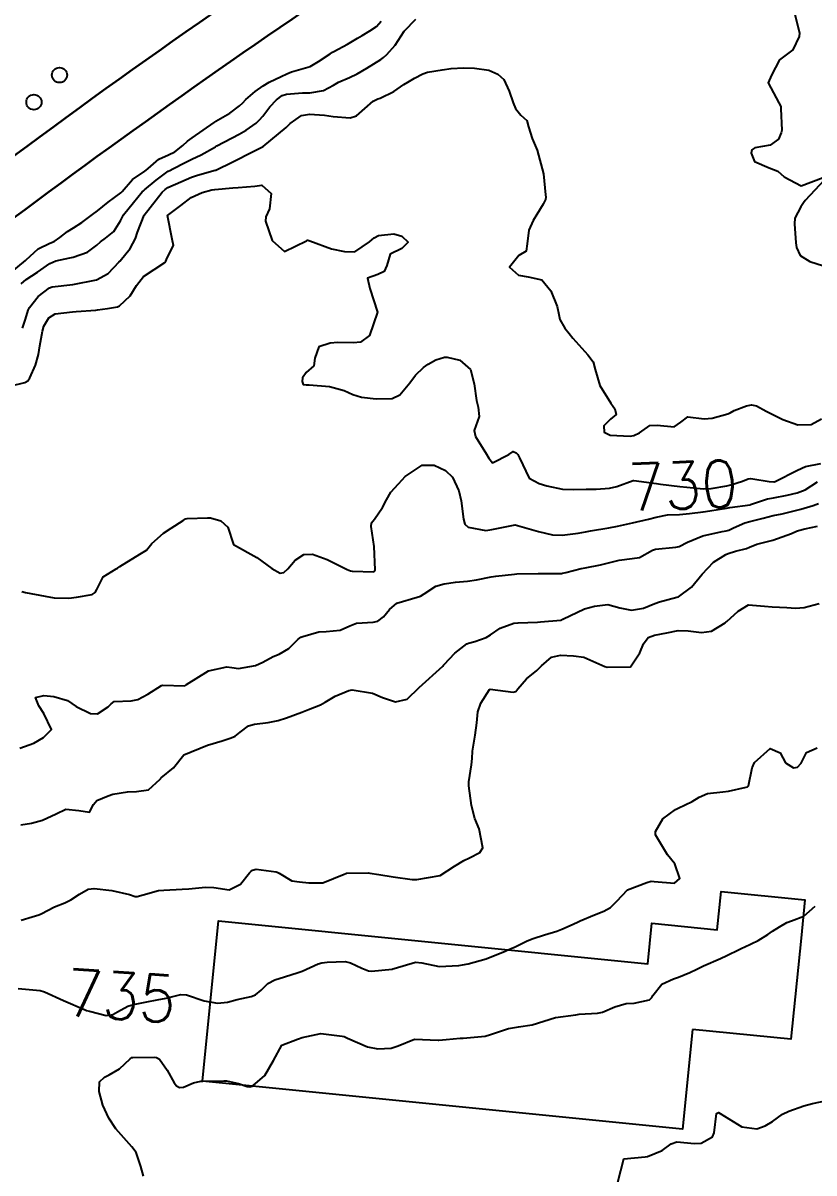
# Model space of a CAD drawing. Header units: metres. Extents: x 318500 to 325275, y 7408834 to 7428799.
# Drawn here: x 322472.6 to 322540.1, y 7417975.5 to 7418073.7 of the extents above; entities that cross this region are included whole.
import ezdxf
from ezdxf.enums import TextEntityAlignment as Align

# ---------------------------------------------------------------- set-up
doc = ezdxf.new("R2010")
doc.units = ezdxf.units.M
doc.header["$MEASUREMENT"] = 0
for name, color, linetype in [('Cotas', 45, 'Continuous'), ('Curvas de Nivel 1m', 11, 'Continuous'), ('Curvas de Nivel 5m', 15, 'Continuous'), ('Edificações', 30, 'Continuous'), ('Linha Férrea', 20, 'Continuous'), ('Postes', 20, 'Continuous'), ('Vias Primárias', 230, 'Continuous')]:
    doc.layers.add(name, color=color, linetype=linetype)
doc.styles.add('Style-STANDARD', font='STANDARD.shx')

msp = doc.modelspace()

# ---------------------------------------------------------------- linework, layer by layer
at = {"layer": 'Curvas de Nivel 1m', "flags": 128}
for points, elevation in [([(322472.454, 7418051.386), (322472.864, 7418051.757), (322473.846, 7418052.394), (322474.878, 7418053.136), (322475.388, 7418053.352), (322476.605, 7418053.613), (322476.885, 7418053.686), (322478.091, 7418054.113), (322478.901, 7418054.7), (322479.211, 7418054.992), (322479.627, 7418055.293), (322480.338, 7418055.867), (322480.932, 7418056.769), (322481.083, 7418057.132), (322481.165, 7418057.277), (322482.015, 7418058.328), (322482.78, 7418059.253), (322482.867, 7418059.346), (322482.963, 7418059.43), (322483.949, 7418060.262), (322484.987, 7418061.007), (322485.121, 7418061.086), (322485.394, 7418061.216), (322486.444, 7418061.76), (322487.003, 7418062.036), (322487.789, 7418062.407), (322489.019, 7418063.106), (322489.06, 7418063.129), (322489.135, 7418063.168), (322491.03, 7418064.174), (322491.636, 7418064.531), (322492.484, 7418065.126), (322492.776, 7418065.391), (322493.049, 7418065.705), (322493.669, 7418066.502), (322494.224, 7418067.103), (322494.708, 7418067.463), (322495.077, 7418067.587), (322496.456, 7418067.693), (322497.08, 7418067.71), (322498.233, 7418067.898), (322499.09, 7418068.345), (322499.52, 7418068.607), (322500.447, 7418069.02), (322501.103, 7418069.337), (322501.92, 7418069.809), (322503.116, 7418070.539), (322503.366, 7418070.729), (322503.625, 7418070.975), (322504.342, 7418071.764), (322505.122, 7418072.96), (322505.15, 7418072.991), (322506.126, 7418073.985)], 728), ([(322538.414, 7418074.518), (322538.834, 7418072.834), (322538.804, 7418072.513), (322538.282, 7418071.375), (322537.13, 7418070.53), (322536.447, 7418069.202), (322536.181, 7418068.544), (322537.075, 7418066.841), (322537.243, 7418066.528), (322537.263, 7418066.333), (322537.322, 7418064.527), (322537.29, 7418064.284), (322537.038, 7418063.748), (322536.336, 7418063.235), (322535.027, 7418062.998), (322534.763, 7418062.825), (322534.713, 7418062.565), (322535.009, 7418061.832), (322536.253, 7418061.289), (322536.997, 7418061.029), (322537.53, 7418060.525), (322538.982, 7418059.759), (322540.871, 7418060.482)], 728), ([(322470.863, 7418051.755), (322472.812, 7418053.381), (322472.847, 7418053.414), (322472.881, 7418053.45), (322473.891, 7418054.374), (322474.903, 7418054.877), (322475.249, 7418055.01), (322475.756, 7418055.347), (322476.388, 7418055.868), (322476.923, 7418056.192), (322477.628, 7418056.621), (322478.536, 7418057.306), (322478.943, 7418057.634), (322479.872, 7418058.369), (322480.959, 7418059.18), (322481.054, 7418059.279), (322481.938, 7418060.303), (322482.987, 7418061.023), (322483.122, 7418061.114), (322483.268, 7418061.246), (322484.19, 7418062.045), (322485.008, 7418062.419), (322485.558, 7418062.669), (322486.248, 7418063.208), (322486.636, 7418063.591), (322487.027, 7418063.874), (322488.897, 7418065.172), (322488.98, 7418065.232), (322489.042, 7418065.272), (322490.244, 7418065.96), (322491.062, 7418066.595), (322491.34, 7418066.864), (322491.613, 7418067.135), (322492.397, 7418067.81), (322493.088, 7418068.312), (322493.593, 7418068.612), (322494.622, 7418069.097), (322495.102, 7418069.324), (322495.505, 7418069.485), (322497.109, 7418069.949), (322497.797, 7418070.369), (322498.796, 7418071.043), (322499, 7418071.163), (322499.123, 7418071.235), (322500.287, 7418071.869), (322501.14, 7418072.361), (322501.541, 7418072.607), (322502.196, 7418072.994), (322502.762, 7418073.38), (322503.162, 7418073.815)], 727), ([(322472.565, 7418047.622), (322472.815, 7418048.382), (322473.05, 7418049.155), (322473.151, 7418049.377), (322473.891, 7418050.322), (322474.856, 7418051.06), (322475.077, 7418051.136), (322476.86, 7418051.33), (322478.864, 7418051.746), (322479.868, 7418052.292), (322480.793, 7418053.281), (322480.834, 7418053.327), (322480.881, 7418053.37), (322481.753, 7418054.411), (322482.184, 7418055.261), (322482.379, 7418055.797), (322482.927, 7418057.25), (322482.94, 7418057.274), (322484.481, 7418059.227), (322484.722, 7418059.466), (322484.966, 7418059.615), (322486.076, 7418060.107), (322486.98, 7418060.502), (322487.495, 7418060.679), (322488.989, 7418061.099), (322489.045, 7418061.114), (322489.161, 7418061.167), (322490.386, 7418061.763), (322491.004, 7418062.066), (322491.716, 7418062.426), (322493.02, 7418063.087), (322493.043, 7418063.096), (322493.083, 7418063.119), (322495.037, 7418064.758), (322495.384, 7418065.085), (322496.351, 7418065.77), (322497.052, 7418065.88), (322498.308, 7418065.791), (322499.05, 7418065.696), (322500.497, 7418065.569), (322501.051, 7418065.748), (322502.468, 7418066.989), (322502.876, 7418067.18), (322503.074, 7418067.25), (322504.225, 7418067.827), (322505.092, 7418068.417), (322505.424, 7418068.626), (322506.007, 7418068.946), (322506.712, 7418069.33), (322507.108, 7418069.462), (322508.359, 7418069.663), (322509.113, 7418069.777), (322510.172, 7418069.836), (322511.114, 7418069.807), (322512.326, 7418069.647), (322513.107, 7418069.309), (322513.614, 7418068.845), (322514.074, 7418067.851), (322514.419, 7418066.837), (322514.605, 7418066.374), (322515.06, 7418065.797), (322515.577, 7418065.336), (322515.71, 7418064.813), (322516.045, 7418063.8), (322516.462, 7418062.806), (322516.99, 7418060.8), (322517.171, 7418058.996), (322517.203, 7418058.797), (322517.179, 7418058.584), (322516.961, 7418058.2), (322516.431, 7418057.322), (322516.109, 7418056.808), (322515.755, 7418055.984), (322515.62, 7418054.813), (322515.517, 7418054.201), (322514.9, 7418053.83), (322514.089, 7418052.832), (322514.88, 7418052.148), (322515.684, 7418052.006), (322516.874, 7418051.727), (322517.641, 7418050.788), (322518.17, 7418049.451), (322518.31, 7418048.778), (322518.402, 7418048.353), (322518.819, 7418047.621), (322519.203, 7418047.153), (322519.507, 7418046.76), (322520.789, 7418045.352), (322521.241, 7418044.735), (322521.406, 7418044.098), (322521.805, 7418042.729), (322522.735, 7418041.2), (322522.951, 7418040.936), (322523.089, 7418040.715), (322523.204, 7418040.232), (322522.717, 7418039.856), (322522.158, 7418039.276), (322522.173, 7418038.725), (322522.696, 7418038.484), (322524.396, 7418038.395), (322524.696, 7418038.439), (322525.199, 7418038.683), (322526.072, 7418039.307), (322526.71, 7418039.339), (322528.161, 7418039.193), (322528.714, 7418039.597), (322529.318, 7418040.034), (322530.719, 7418039.888), (322531.399, 7418039.921), (322532.726, 7418040.301), (322532.922, 7418040.383), (322533.267, 7418040.575), (322534.309, 7418040.99), (322534.735, 7418041.069), (322535.17, 7418040.99), (322535.999, 7418040.541), (322536.724, 7418040.145), (322537.422, 7418039.817), (322538.713, 7418039.363), (322539.825, 7418039.377), (322540.721, 7418039.861)], 729), ([(322540.988, 7418060.28), (322539.33, 7418058.505), (322539.174, 7418058.3), (322538.962, 7418057.979), (322538.452, 7418057.01), (322538.412, 7418056.515), (322538.537, 7418054.893), (322538.581, 7418054.513), (322538.903, 7418053.823), (322539.711, 7418053.311), (322540.895, 7418052.937)], 728), ([(322472.506, 7418025.126), (322472.828, 7418025.054), (322474.501, 7418024.74), (322475.257, 7418024.59), (322476.499, 7418024.576), (322477.169, 7418024.651), (322478.504, 7418024.879), (322478.756, 7418025.049), (322478.887, 7418025.296), (322479.434, 7418026.383), (322480.537, 7418027.078), (322480.676, 7418027.14), (322480.873, 7418027.275), (322482.556, 7418028.335), (322483.131, 7418028.672), (322483.605, 7418029.234), (322484.579, 7418030.123), (322485.246, 7418030.551), (322486.267, 7418031.203), (322486.468, 7418031.325), (322486.592, 7418031.361), (322488.344, 7418031.423), (322488.594, 7418031.414), (322489.467, 7418031.157), (322490.072, 7418030.635), (322490.57, 7418029.14), (322492.554, 7418028.046), (322493.83, 7418027.101), (322494.534, 7418026.713), (322494.851, 7418026.77), (322495.183, 7418027.08), (322495.811, 7418027.811), (322496.559, 7418028.306), (322497.287, 7418028.325), (322498.552, 7418027.859), (322500.244, 7418027.014), (322500.538, 7418026.894), (322500.684, 7418026.861), (322502.538, 7418026.819), (322502.625, 7418026.892), (322502.649, 7418026.979), (322502.57, 7418028.98), (322502.299, 7418030.696), (322502.341, 7418030.984), (322502.443, 7418031.131), (322502.595, 7418031.304), (322503.275, 7418032.309), (322503.604, 7418032.97), (322503.984, 7418033.612), (322504.64, 7418034.319), (322504.941, 7418034.66), (322505.196, 7418034.952), (322506.66, 7418035.926), (322507.666, 7418035.921), (322508.656, 7418035.454), (322509.227, 7418034.894), (322509.783, 7418033.738), (322509.98, 7418032.886), (322510.174, 7418031.307), (322510.302, 7418030.883), (322510.587, 7418030.621), (322512.083, 7418030.356), (322512.586, 7418030.415), (322514.59, 7418030.82), (322516.585, 7418030.252), (322517.766, 7418029.966), (322518.582, 7418029.944), (322519.96, 7418030.126), (322520.585, 7418030.239), (322521.007, 7418030.315), (322522.589, 7418030.576), (322523.308, 7418030.709), (322524.351, 7418030.936), (322524.595, 7418030.994), (322525.963, 7418031.306), (322526.602, 7418031.475), (322527.585, 7418031.671), (322528.606, 7418031.715), (322529.455, 7418031.78), (322530.61, 7418031.938), (322531.199, 7418032.013), (322532.615, 7418032.247), (322532.895, 7418032.298), (322534.62, 7418032.547), (322534.661, 7418032.559), (322536.116, 7418033.05), (322536.629, 7418033.144), (322537.784, 7418033.362), (322538.636, 7418033.57), (322539.314, 7418033.819), (322540.369, 7418034.483)], 731), ([(322472.326, 7418011.772), (322473.527, 7418012.179), (322474.343, 7418012.666), (322475.045, 7418013.35), (322474.371, 7418014.733), (322473.939, 7418015.364), (322473.658, 7418016.097), (322474.389, 7418016.255), (322475.225, 7418016.18), (322476.388, 7418015.84), (322477.137, 7418015.319), (322478.371, 7418014.714), (322478.96, 7418014.705), (322479.875, 7418015.285), (322480.119, 7418015.548), (322480.387, 7418015.735), (322481.839, 7418015.808), (322482.39, 7418015.906), (322483.252, 7418016.382), (322484.408, 7418017.118), (322484.492, 7418017.136), (322486.408, 7418017.08), (322486.482, 7418017.126), (322486.555, 7418017.198), (322488.422, 7418018.374), (322489.977, 7418018.698), (322490.425, 7418018.636), (322490.997, 7418018.561), (322492.427, 7418018.815), (322493.051, 7418019.111), (322493.948, 7418019.586), (322494.441, 7418019.792), (322495.269, 7418020.257), (322496.081, 7418021.066), (322496.293, 7418021.232), (322496.464, 7418021.306), (322497.831, 7418021.685), (322498.47, 7418021.728), (322499.665, 7418021.829), (322500.478, 7418022.198), (322501.058, 7418022.425), (322502.483, 7418022.513), (322502.872, 7418022.589), (322503.342, 7418022.971), (322503.875, 7418023.588), (322504.502, 7418024.125), (322506.223, 7418024.65), (322506.508, 7418024.731), (322506.816, 7418024.925), (322507.83, 7418025.601), (322508.523, 7418025.776), (322509.49, 7418025.926), (322510.527, 7418026.03), (322511.278, 7418026.12), (322512.533, 7418026.386), (322512.928, 7418026.45), (322514.537, 7418026.621), (322514.722, 7418026.634), (322516.538, 7418026.67), (322516.666, 7418026.671), (322518.539, 7418026.681), (322518.615, 7418026.692), (322518.896, 7418026.765), (322520.203, 7418027.087), (322520.546, 7418027.164), (322521.867, 7418027.41), (322522.553, 7418027.572), (322523.455, 7418027.808), (322524.559, 7418027.945), (322525.197, 7418028.043), (322526.292, 7418028.664), (322526.571, 7418028.755), (322528.296, 7418028.92), (322528.573, 7418028.983), (322529.288, 7418029.34), (322530.583, 7418029.898), (322532.254, 7418030.252), (322532.587, 7418030.305), (322532.8, 7418030.366), (322533.214, 7418030.574), (322534.172, 7418030.988), (322534.598, 7418031.113), (322535.738, 7418031.408), (322536.606, 7418031.615), (322537.355, 7418031.773), (322538.614, 7418032.078), (322538.942, 7418032.17), (322540.003, 7418032.486), (322540.466, 7418032.638)], 732), ([(322472.423, 7418005.202), (322473.33, 7418005.364), (322474.253, 7418005.601), (322475.441, 7418006.155), (322476.262, 7418006.542), (322477.377, 7418006.43), (322478.26, 7418006.3), (322478.604, 7418006.959), (322478.903, 7418007.294), (322479.857, 7418007.703), (322480.278, 7418007.821), (322481.508, 7418008.035), (322482.282, 7418008.058), (322483.302, 7418008.217), (322484.298, 7418009.106), (322484.345, 7418009.174), (322484.398, 7418009.219), (322485.427, 7418010.096), (322486.33, 7418011.2), (322488.338, 7418012.006), (322489.589, 7418012.398), (322490.345, 7418012.635), (322490.693, 7418012.79), (322491.117, 7418013.132), (322491.826, 7418013.657), (322492.36, 7418013.807), (322493.518, 7418013.947), (322494.365, 7418014.121), (322495.093, 7418014.355), (322496.377, 7418014.84), (322496.537, 7418014.899), (322496.95, 7418015.054), (322497.979, 7418015.451), (322498.39, 7418015.684), (322499.225, 7418016.201), (322500.405, 7418016.69), (322500.683, 7418016.729), (322502.402, 7418016.443), (322503.269, 7418016.099), (322504.391, 7418015.708), (322505.387, 7418015.953), (322506.41, 7418016.93), (322508.429, 7418018.768), (322508.485, 7418018.843), (322508.522, 7418018.899), (322509.451, 7418019.884), (322510.457, 7418020.657), (322510.611, 7418020.724), (322511.134, 7418020.87), (322512.125, 7418021.196), (322512.469, 7418021.427), (322513.315, 7418022), (322514.484, 7418022.422), (322514.833, 7418022.468), (322516.486, 7418022.515), (322516.751, 7418022.531), (322518.489, 7418022.688), (322518.553, 7418022.705), (322518.655, 7418022.768), (322520.499, 7418023.659), (322521.341, 7418023.892), (322522.503, 7418024.018), (322523.525, 7418023.73), (322524.498, 7418023.529), (322525.536, 7418023.71), (322526.504, 7418024.107), (322526.902, 7418024.26), (322528.366, 7418024.641), (322528.479, 7418024.671), (322528.511, 7418024.686), (322529.629, 7418025.517), (322530.54, 7418026.61), (322531.505, 7418027.646), (322532.566, 7418028.297), (322532.768, 7418028.377), (322533.37, 7418028.572), (322534.321, 7418028.814), (322534.573, 7418028.908), (322535.198, 7418029.173), (322536.58, 7418029.528), (322538.16, 7418030.081), (322538.588, 7418030.272), (322538.747, 7418030.339), (322539.295, 7418030.493), (322540.378, 7418030.698)], 733), ([(322472.436, 7417997.075), (322473.389, 7417997.361), (322473.958, 7417997.538), (322474.144, 7417997.621), (322475.288, 7417998.204), (322476.158, 7417998.554), (322476.676, 7417998.809), (322477.426, 7417999.311), (322478.174, 7417999.726), (322478.674, 7417999.791), (322480.173, 7417999.616), (322481.7, 7417999.255), (322482.168, 7417999.101), (322482.327, 7417999.089), (322482.843, 7417999.24), (322484.174, 7417999.599), (322484.601, 7417999.642), (322486.175, 7417999.712), (322486.737, 7417999.746), (322488.177, 7417999.897), (322488.893, 7417999.875), (322490.175, 7417999.659), (322491.157, 7418000.153), (322491.913, 7418001.123), (322492.057, 7418001.256), (322492.193, 7418001.341), (322492.505, 7418001.425), (322494.192, 7418001.209), (322494.279, 7418001.177), (322494.445, 7418001.086), (322495.541, 7418000.427), (322496.183, 7418000.348), (322496.978, 7418000.257), (322498.182, 7418000.252), (322499.995, 7418001.013), (322500.127, 7418001.074), (322500.191, 7418001.084), (322502.069, 7418001.105), (322502.192, 7418001.094), (322502.954, 7418000.972), (322504.188, 7418000.78), (322505.801, 7418000.551), (322506.186, 7418000.537), (322508.19, 7418000.9), (322509.403, 7418001.687), (322510.209, 7418002.174), (322510.679, 7418002.407), (322511.576, 7418002.86), (322511.821, 7418003.261), (322511.524, 7418004.861), (322511.144, 7418005.752), (322510.856, 7418006.871), (322510.636, 7418008.533), (322510.635, 7418008.875), (322510.862, 7418010.332), (322510.911, 7418010.871), (322510.959, 7418011.494), (322511.176, 7418012.868), (322511.307, 7418013.925), (322511.405, 7418014.865), (322511.653, 7418015.599), (322512.409, 7418016.764), (322512.461, 7418016.798), (322514.406, 7418016.549), (322514.631, 7418016.594), (322514.825, 7418016.816), (322515.55, 7418017.677), (322516.426, 7418018.398), (322516.839, 7418018.794), (322517.691, 7418019.531), (322518.444, 7418019.7), (322519.559, 7418019.638), (322520.442, 7418019.521), (322522.242, 7418018.722), (322522.429, 7418018.666), (322524.43, 7418018.69), (322525.232, 7418019.895), (322525.521, 7418020.674), (322525.928, 7418021.208), (322526.471, 7418021.403), (322527.519, 7418021.605), (322528.477, 7418021.792), (322529.331, 7418021.774), (322530.475, 7418021.638), (322531.338, 7418021.736), (322532.488, 7418022.453), (322532.559, 7418022.51), (322532.648, 7418022.578), (322533.617, 7418023.45), (322534.504, 7418024.004), (322535.86, 7418023.896), (322536.503, 7418023.819), (322537.748, 7418023.757), (322538.502, 7418023.719), (322539.227, 7418023.768), (322540.506, 7418024.111)], 734), ([(322482.872, 7417975.235), (322482.661, 7417976.041), (322482.257, 7417977.244), (322481.877, 7417977.733), (322480.519, 7417979.264), (322479.914, 7417980.172), (322479.412, 7417981.278), (322479.105, 7417982.446), (322479.123, 7417983.282), (322479.551, 7417983.681), (322479.959, 7417983.877), (322480.845, 7417984.383), (322481.747, 7417985.252), (322481.888, 7417985.345), (322481.982, 7417985.367), (322483.818, 7417985.387), (322483.982, 7417985.366), (322484.236, 7417985.216), (322484.897, 7417984.275), (322485.498, 7417983.197), (322485.686, 7417982.932), (322485.946, 7417982.782), (322486.3, 7417982.833), (322487.138, 7417983.178), (322487.779, 7417983.345), (322487.953, 7417983.346), (322489.727, 7417983.37), (322489.953, 7417983.354), (322490.971, 7417983.125), (322491.71, 7417982.876), (322491.947, 7417982.841), (322492.14, 7417982.916), (322492.408, 7417983.105), (322493.228, 7417983.83), (322493.98, 7417985.09), (322494.682, 7417986.397), (322496.008, 7417986.931), (322496.115, 7417986.952), (322496.408, 7417987.054), (322498.014, 7417987.411), (322499.835, 7417987.188), (322500.011, 7417987.139), (322500.102, 7417987.099), (322500.281, 7417987.006), (322501.999, 7417986.266), (322502.876, 7417986.088), (322503.998, 7417986.155), (322504.614, 7417986.338), (322506.01, 7417986.93), (322508.009, 7417986.841), (322508.066, 7417986.842), (322508.696, 7417986.893), (322509.901, 7417986.992), (322510.011, 7417987.002), (322510.148, 7417987.014), (322512.013, 7417987.184), (322512.482, 7417987.31), (322514.02, 7417987.817), (322514.871, 7417987.962), (322516.023, 7417988.15), (322518.03, 7417988.77), (322519.768, 7417989.01), (322520.035, 7417989.041), (322521.613, 7417989.147), (322522.038, 7417989.234), (322523.076, 7417989.673), (322524.049, 7417989.952), (322524.725, 7417990.005), (322526.054, 7417990.282), (322526.233, 7417990.483), (322526.328, 7417990.657), (322527.11, 7417991.614), (322528.081, 7417992.064), (322528.515, 7417992.202), (322529.49, 7417992.619), (322530.093, 7417992.906), (322530.666, 7417993.172), (322532.102, 7417993.809), (322532.629, 7417994.05), (322533.703, 7417994.564), (322533.972, 7417994.702), (322534.113, 7417994.765), (322535.325, 7417995.339), (322536.13, 7417995.854), (322536.526, 7417996.132), (322537.13, 7417996.515), (322537.772, 7417996.879), (322538.148, 7417997.012), (322539.213, 7417997.431), (322540.167, 7417998.287)], 736), ([(322523.331, 7417974.698), (322523.87, 7417976.69), (322525.674, 7417976.862), (322525.874, 7417976.901), (322527.12, 7417977.409), (322527.89, 7417977.972), (322528.378, 7417978.147), (322529.891, 7417978.02), (322530.465, 7417978.028), (322531.419, 7417978.587), (322531.572, 7417978.917), (322531.775, 7417980.582), (322531.931, 7417980.657), (322532.082, 7417980.578), (322533.913, 7417979.432), (322535.198, 7417979.253), (322535.915, 7417979.507), (322536.546, 7417979.895), (322537.4, 7417980.508), (322537.933, 7417980.781), (322539.208, 7417981.216), (322539.94, 7417981.441), (322541.161, 7417981.681)], 737)]:
    msp.add_lwpolyline(points, dxfattribs=dict(at, elevation=elevation))
at = {"layer": 'Curvas de Nivel 5m', "flags": 128}
for points, elevation in [([(322471.464, 7418042.674), (322472.744, 7418042.966), (322473.001, 7418043.122), (322473.174, 7418043.376), (322473.673, 7418044.464), (322473.917, 7418045.369), (322474.047, 7418046.108), (322474.259, 7418047.365), (322474.385, 7418047.786), (322474.817, 7418048.489), (322475.349, 7418048.825), (322476.825, 7418049.007), (322477.125, 7418049.027), (322478.828, 7418049.162), (322478.95, 7418049.177), (322479.801, 7418049.29), (322480.673, 7418049.441), (322480.833, 7418049.508), (322481.74, 7418050.373), (322482.288, 7418051.259), (322482.868, 7418052.037), (322484.693, 7418053.223), (322484.778, 7418053.325), (322484.886, 7418053.621), (322485.433, 7418054.683), (322485.319, 7418055.216), (322484.94, 7418057.22), (322486.06, 7418058.098), (322486.956, 7418058.756), (322487.881, 7418059.186), (322488.721, 7418059.416), (322488.964, 7418059.451), (322490.514, 7418059.6), (322490.967, 7418059.623), (322492.365, 7418059.73), (322492.971, 7418059.831), (322493.763, 7418059.108), (322493.631, 7418057.794), (322493.32, 7418057.114), (322493.297, 7418056.752), (322493.858, 7418055.106), (322494.896, 7418054.173), (322496.777, 7418055.062), (322496.843, 7418055.129), (322496.911, 7418055.135), (322497.082, 7418055.058), (322498.904, 7418054.4), (322500.034, 7418054.155), (322500.901, 7418054.137), (322502.168, 7418054.991), (322502.567, 7418055.333), (322502.918, 7418055.512), (322504.228, 7418055.659), (322504.918, 7418055.475), (322505.456, 7418054.952), (322504.905, 7418054.422), (322503.926, 7418053.944), (322503.643, 7418052.972), (322503.401, 7418052.456), (322502.878, 7418052.205), (322501.975, 7418051.891), (322502.182, 7418050.99), (322502.83, 7418048.98), (322502.173, 7418046.99), (322501.395, 7418046.407), (322500.8, 7418046.361), (322499.449, 7418046.381), (322498.799, 7418046.339), (322497.837, 7418046.007), (322497.491, 7418045.053), (322497.414, 7418044.409), (322496.762, 7418043.839), (322496.458, 7418043.361), (322496.41, 7418043.065), (322496.498, 7418042.814), (322496.747, 7418042.768), (322497.025, 7418042.779), (322498.746, 7418042.626), (322500.01, 7418042.288), (322500.74, 7418041.962), (322501.466, 7418041.728), (322502.736, 7418041.584), (322504.093, 7418041.61), (322504.74, 7418041.922), (322505.602, 7418042.947), (322506.093, 7418043.607), (322506.77, 7418044.263), (322507.16, 7418044.539), (322507.818, 7418044.914), (322508.545, 7418045.143), (322508.784, 7418045.143), (322509.862, 7418044.889), (322510.768, 7418044.086), (322511.093, 7418042.875), (322511.3, 7418041.436), (322511.417, 7418040.87), (322511.506, 7418040.081), (322511.077, 7418038.874), (322511.194, 7418038.371), (322512.151, 7418036.858), (322512.335, 7418036.523), (322512.663, 7418036.119), (322514.059, 7418036.829), (322514.403, 7418037.095), (322514.672, 7418036.986), (322514.816, 7418036.819), (322514.946, 7418036.538), (322515.78, 7418034.809), (322516.643, 7418034.357), (322517.287, 7418034.144), (322518.636, 7418033.864), (322519.54, 7418033.852), (322520.637, 7418033.871), (322521.491, 7418033.877), (322522.639, 7418033.957), (322523.262, 7418034.089), (322524.649, 7418034.611), (322524.72, 7418034.618), (322526.646, 7418034.361), (322526.997, 7418034.304), (322528.642, 7418034.085), (322529.237, 7418034.035), (322530.639, 7418033.907), (322531.308, 7418033.932), (322532.644, 7418034.168), (322532.979, 7418034.243), (322533.976, 7418034.567), (322534.457, 7418034.757), (322534.652, 7418034.782), (322534.86, 7418034.765), (322536.243, 7418034.536), (322536.649, 7418034.495), (322536.682, 7418034.497), (322536.778, 7418034.528), (322538.66, 7418035.492), (322539.355, 7418035.801), (322540.666, 7418036.062)], 730), ([(322472.19, 7417991.246), (322474.056, 7417991.068), (322474.449, 7417990.951), (322476.043, 7417990.216), (322477.915, 7417989.418), (322478.031, 7417989.372), (322478.268, 7417989.296), (322479.695, 7417988.943), (322480.027, 7417988.954), (322480.259, 7417989.036), (322480.657, 7417989.264), (322481.548, 7417989.744), (322482.039, 7417989.882), (322483.176, 7417990.1), (322484.046, 7417990.282), (322484.827, 7417990.43), (322486.053, 7417990.743), (322486.536, 7417990.702), (322488.045, 7417990.19), (322489.199, 7417989.996), (322490.044, 7417990.082), (322490.871, 7417990.305), (322492.052, 7417990.57), (322492.444, 7417990.717), (322492.912, 7417991.101), (322493.485, 7417991.68), (322494.073, 7417991.976), (322494.907, 7417992.248), (322496.083, 7417992.622), (322496.406, 7417992.736), (322497.111, 7417993.05), (322497.786, 7417993.35), (322498.094, 7417993.435), (322498.551, 7417993.49), (322500.095, 7417993.539), (322500.531, 7417993.44), (322501.512, 7417992.989), (322502.087, 7417992.762), (322502.334, 7417992.73), (322504.089, 7417992.898), (322504.138, 7417992.911), (322504.262, 7417992.957), (322506.096, 7417993.48), (322506.613, 7417993.44), (322508.092, 7417993.136), (322509.772, 7417993.205), (322510.094, 7417993.26), (322510.582, 7417993.36), (322512.099, 7417993.773), (322513.72, 7417994.439), (322514.108, 7417994.613), (322514.255, 7417994.672), (322514.585, 7417994.815), (322515.61, 7417995.313), (322516.121, 7417995.522), (322517.094, 7417995.817), (322518.131, 7417996.141), (322518.578, 7417996.318), (322519.546, 7417996.749), (322519.955, 7417996.93), (322520.144, 7417997.015), (322521.341, 7417997.54), (322522.157, 7417997.847), (322522.72, 7417998.153), (322523.269, 7417998.704), (322524.18, 7417999.668), (322525.827, 7418000.306), (322526.187, 7418000.396), (322526.454, 7418000.391), (322528.186, 7418000.234), (322528.634, 7418000.633), (322528.209, 7418001.89), (322527.584, 7418002.646), (322526.547, 7418004.355), (322526.549, 7418004.657), (322527.192, 7418005.719), (322528.269, 7418006.528), (322528.488, 7418006.637), (322529.685, 7418007.213), (322530.285, 7418007.585), (322530.994, 7418007.894), (322532.292, 7418008.044), (322532.774, 7418008.094), (322534.298, 7418008.424), (322534.396, 7418008.461), (322534.487, 7418008.557), (322534.807, 7418010.069), (322535.014, 7418010.55), (322536.342, 7418011.729), (322537.19, 7418011.369), (322537.655, 7418010.51), (322538.324, 7418010.071), (322538.669, 7418010.152), (322538.997, 7418010.493), (322539.437, 7418011.391), (322540.343, 7418011.775)], 735)]:
    msp.add_lwpolyline(points, dxfattribs=dict(at, elevation=elevation))
at = {"layer": 'Edificações'}
msp.add_lwpolyline([(322529.702, 7417987.752), (322528.848, 7417979.229), (322487.914, 7417983.329), (322489.285, 7417997.015), (322525.907, 7417993.346), (322526.254, 7417996.812), (322531.828, 7417996.253), (322532.155, 7417999.519), (322539.305, 7417998.803), (322538.978, 7417995.537), (322538.114, 7417986.91)], close=True, dxfattribs=at)
at = {"layer": 'Linha Férrea'}
for points in [[(323316.211, 7418903.384), (323295.96, 7418857.357), (323255.659, 7418767.115), (323232.006, 7418717.903), (323140.483, 7418539.697, -0.015254), (323123.008, 7418508.231, -0.061006), (323056.396, 7418409.178, -0.093744), (322932.678, 7418312.342), (322756.559, 7418221.684), (322577.423, 7418127.211, 0.021826), (322500.355, 7418082.325, 0.036627), (322429.661, 7418027.862, 0.080354), (322310.742, 7417877.678), (322269.066, 7417801.216), (322233.98, 7417737.989, -0.002223), (322154.866, 7417593.007)], [(322154.866, 7417593.007, 0.002223), (322233.98, 7417737.989), (322269.066, 7417801.216), (322310.742, 7417877.678, -0.080354), (322429.661, 7418027.862, -0.036627), (322500.355, 7418082.325, -0.021826), (322577.423, 7418127.211), (322756.559, 7418221.684), (322932.678, 7418312.342, 0.093744), (323056.396, 7418409.178, 0.061006), (323123.008, 7418508.231, 0.015254), (323140.483, 7418539.697), (323232.006, 7418717.903), (323255.659, 7418767.115), (323295.96, 7418857.357), (323316.211, 7418903.384)], [(323318.171, 7418898.232), (323303.703, 7418864.835, 0.016709), (323274.177, 7418784.716, -0.035367), (323251.304, 7418730.96), (323150.802, 7418532.231, -0.11004), (322987.223, 7418339.833, -0.043194), (322935.017, 7418307.812), (322758.729, 7418217.454), (322579.685, 7418123.414, 0.015591), (322512.526, 7418085.272, 0.028884), (322446.677, 7418037.336, 0.09114), (322311.042, 7417869.936), (322250.355, 7417758.079, 0.01377), (322231.115, 7417719.375, -0.006143), (322196.377, 7417647.065, -0.005702), (322169.668, 7417596.023)], [(322169.668, 7417596.023, 0.005702), (322196.377, 7417647.065, 0.006143), (322231.115, 7417719.375, -0.01377), (322250.355, 7417758.079), (322311.042, 7417869.936, -0.09114), (322446.677, 7418037.336, -0.028884), (322512.526, 7418085.272, -0.015591), (322579.685, 7418123.414), (322758.729, 7418217.454), (322935.017, 7418307.812, 0.043194), (322987.223, 7418339.833, 0.11004), (323150.802, 7418532.231), (323251.304, 7418730.96, 0.035367), (323274.177, 7418784.716, -0.016709), (323303.703, 7418864.835), (323318.171, 7418898.232)]]:
    msp.add_lwpolyline(points, format="xyb", dxfattribs=at)
at = {"layer": 'Postes'}
for centre in [(322475.714, 7418069.22), (322473.533, 7418066.906)]:
    msp.add_circle(centre, 0.645, dxfattribs=at)
at = {"layer": 'Vias Primárias'}
for points in [[(323715.644, 7420145.548, 0), (323709.04, 7420132.939)], [(323831.088, 7420001.787, 0), (323833.844, 7420008.443, 0.220888)], [(322871.755, 7418055.651, 0.000002), (322880.943, 7418048.886, -0.018146)]]:
    msp.add_lwpolyline(points, format="xyb", dxfattribs=at)

# ---------------------------------------------------------------- texts
at = {"layer": 'Cotas', "style": 'Style-STANDARD'}
for s, rotation, p in [('730', 2.33734, (322528.887, 7418034.194, 730)), ('735', 356.11947, (322480.973, 7417990.617, 735))]:
    msp.add_text(s, height=4, rotation=rotation, dxfattribs=at).set_placement(p, align=Align.MIDDLE_CENTER)

doc.saveas('drawing.dxf')
